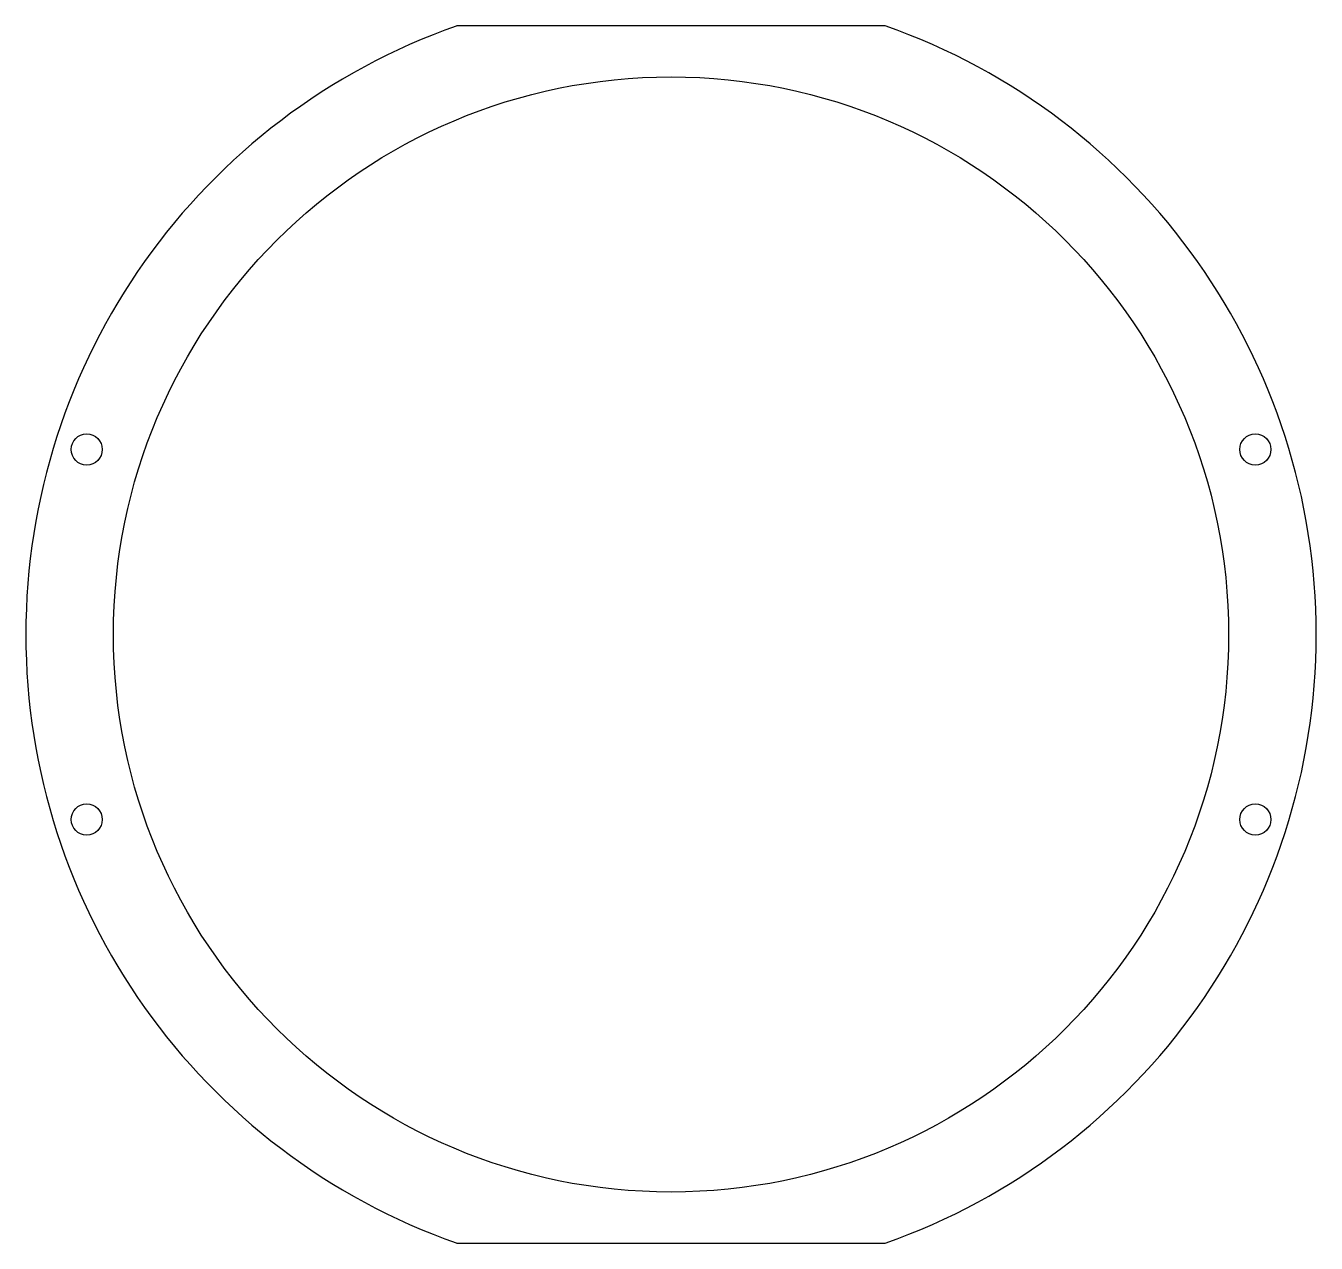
# Model space of a CAD drawing. Header units: millimetres. Extents: x -94 to 38, y -74 to 51.
import ezdxf

# ---------------------------------------------------------------- set-up
doc = ezdxf.new("R2010")
doc.units = ezdxf.units.MM

msp = doc.modelspace()

# ---------------------------------------------------------------- linework, layer by layer
at = {"color": 7, "linetype": 'Continuous', "lineweight": 25}
for p, q in [((-5.89, 50.7), (-49.84, 50.7)), ((-49.84, -74.3), (-5.89, -74.3))]:
    msp.add_line(p, q, dxfattribs=at)
for centre, radius in [((-27.86, -11.8), 57.25), ((-87.86, 7.2), 1.6), ((32.14, 7.2), 1.6), ((-87.86, -30.8), 1.6), ((32.14, -30.8), 1.6)]:
    msp.add_circle(centre, radius, dxfattribs=at)
for start, end in [(109.37, 250.63), (289.37, 70.63)]:
    msp.add_arc((-27.86, -11.8), 66.25, start, end, dxfattribs=at)

doc.saveas('drawing.dxf')
